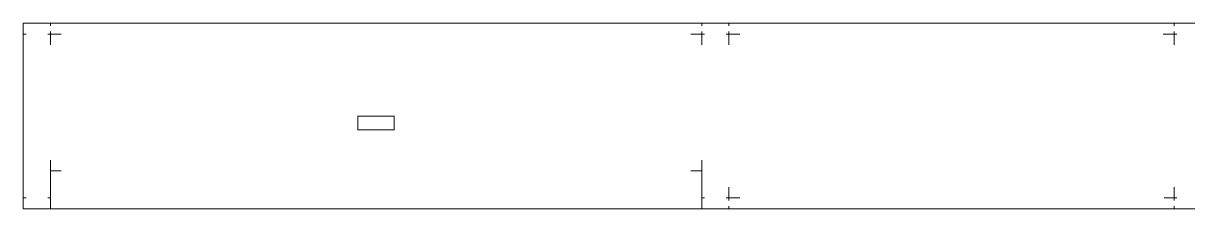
# Model space of a CAD drawing. Header units: millimetres. Extents: x -201 to 223, y -46 to -4.
# Drawn here: x -201.4 to 13.1, y -45.7 to -11.4 of the extents above; entities that cross this region are included whole.
import ezdxf

# ---------------------------------------------------------------- set-up
doc = ezdxf.new("R2010")
doc.units = ezdxf.units.MM
doc.header["$MEASUREMENT"] = 0
doc.layers.add('Layer 1', color=7, linetype='Continuous')

msp = doc.modelspace()

# ---------------------------------------------------------------- linework, layer by layer
at = {"layer": 'Layer 1', "color": 250, "lineweight": 20}
for points, knots in [([(-200.9166, -13.4361), (-200.9166, -13.4361), (-201.4166, -13.4361), (-201.4166, -13.4361), (-201.4166, -13.4361), (-201.4166, -13.4361), (-201.4166, -11.4361), (-201.4166, -11.4361), (-201.4166, -11.4361), (-201.4166, -11.4361), (-196.4166, -11.4361), (-196.4166, -11.4361), (-196.4166, -11.4361), (-196.4166, -11.4361), (-196.4166, -11.9361), (-196.4166, -11.9361)], [0, 0, 0, 0, 0.2, 0.2, 0.2, 0.2, 0.4, 0.4, 0.4, 0.4, 0.6, 0.6, 0.6, 0.6, 1, 1, 1, 1]), ([(-196.4166, -11.9361), (-196.4166, -11.9361), (-196.4166, -11.4361), (-196.4166, -11.4361), (-196.4166, -11.4361), (-196.4166, -11.4361), (-76.4166, -11.4361), (-76.4166, -11.4361), (-76.4166, -11.4361), (-76.4166, -11.4361), (-76.4166, -11.9361), (-76.4166, -11.9361)], [0, 0, 0, 0, 0.25, 0.25, 0.25, 0.25, 0.5, 0.5, 0.5, 0.5, 1, 1, 1, 1]), ([(-76.4166, -11.9361), (-76.4166, -11.9361), (-76.4166, -11.4361), (-76.4166, -11.4361), (-76.4166, -11.4361), (-76.4166, -11.4361), (-71.4166, -11.4361), (-71.4166, -11.4361), (-71.4166, -11.4361), (-71.4166, -11.4361), (-71.4166, -11.9361), (-71.4166, -11.9361)], [0, 0, 0, 0, 0.25, 0.25, 0.25, 0.25, 0.5, 0.5, 0.5, 0.5, 1, 1, 1, 1]), ([(-71.4166, -11.9361), (-71.4166, -11.9361), (-71.4166, -11.4361), (-71.4166, -11.4361), (-71.4166, -11.4361), (-71.4166, -11.4361), (10.5834, -11.4361), (10.5834, -11.4361), (10.5834, -11.4361), (10.5834, -11.4361), (10.5834, -11.9361), (10.5834, -11.9361)], [0, 0, 0, 0, 0.25, 0.25, 0.25, 0.25, 0.5, 0.5, 0.5, 0.5, 1, 1, 1, 1]), ([(10.5834, -11.9361), (10.5834, -11.9361), (10.5834, -11.4361), (10.5834, -11.4361), (10.5834, -11.4361), (10.5834, -11.4361), (15.5834, -11.4361), (15.5834, -11.4361), (15.5834, -11.4361), (15.5834, -11.4361), (15.5834, -11.9361), (15.5834, -11.9361)], [0, 0, 0, 0, 0.25, 0.25, 0.25, 0.25, 0.5, 0.5, 0.5, 0.5, 1, 1, 1, 1]), ([(-200.8775, -43.6861), (-200.8775, -43.6861), (-201.4166, -43.6861), (-201.4166, -43.6861), (-201.4166, -43.6861), (-201.4166, -43.6861), (-201.4166, -13.4361), (-201.4166, -13.4361), (-201.4166, -13.4361), (-201.4166, -13.4361), (-200.9166, -13.4361), (-200.9166, -13.4361)], [0, 0, 0, 0, 0.25, 0.25, 0.25, 0.25, 0.5, 0.5, 0.5, 0.5, 1, 1, 1, 1]), ([(-196.4166, -12.9361), (-196.4166, -12.9361), (-196.4166, -13.4361), (-196.4166, -13.4361), (-196.4166, -13.4361), (-196.4166, -13.4361), (-196.9166, -13.4361), (-196.9166, -13.4361)], [0, 0, 0, 0, 0.33333333, 0.33333333, 0.33333333, 0.33333333, 1, 1, 1, 1]), ([(-196.9166, -13.4361), (-196.9166, -13.4361), (-196.4166, -13.4361), (-196.4166, -13.4361), (-196.4166, -13.4361), (-196.4166, -13.4361), (-196.4166, -15.4361), (-196.4166, -15.4361)], [0, 0, 0, 0, 0.33333333, 0.33333333, 0.33333333, 0.33333333, 1, 1, 1, 1]), ([(-194.4166, -13.4361), (-194.4166, -13.4361), (-196.4166, -13.4361), (-196.4166, -13.4361), (-196.4166, -13.4361), (-196.4166, -13.4361), (-196.4166, -12.9361), (-196.4166, -12.9361)], [0, 0, 0, 0, 0.33333333, 0.33333333, 0.33333333, 0.33333333, 1, 1, 1, 1]), ([(-76.4166, -12.9361), (-76.4166, -12.9361), (-76.4166, -13.4361), (-76.4166, -13.4361), (-76.4166, -13.4361), (-76.4166, -13.4361), (-78.4166, -13.4361), (-78.4166, -13.4361)], [0, 0, 0, 0, 0.33333333, 0.33333333, 0.33333333, 0.33333333, 1, 1, 1, 1]), ([(-75.9166, -13.4361), (-75.9166, -13.4361), (-76.4166, -13.4361), (-76.4166, -13.4361), (-76.4166, -13.4361), (-76.4166, -13.4361), (-76.4166, -12.9361), (-76.4166, -12.9361)], [0, 0, 0, 0, 0.33333333, 0.33333333, 0.33333333, 0.33333333, 1, 1, 1, 1]), ([(-76.4166, -15.4361), (-76.4166, -15.4361), (-76.4166, -13.4361), (-76.4166, -13.4361), (-76.4166, -13.4361), (-76.4166, -13.4361), (-75.9166, -13.4361), (-75.9166, -13.4361)], [0, 0, 0, 0, 0.33333333, 0.33333333, 0.33333333, 0.33333333, 1, 1, 1, 1]), ([(-71.4166, -12.9361), (-71.4166, -12.9361), (-71.4166, -13.4361), (-71.4166, -13.4361), (-71.4166, -13.4361), (-71.4166, -13.4361), (-71.9166, -13.4361), (-71.9166, -13.4361)], [0, 0, 0, 0, 0.33333333, 0.33333333, 0.33333333, 0.33333333, 1, 1, 1, 1]), ([(-71.9166, -13.4361), (-71.9166, -13.4361), (-71.4166, -13.4361), (-71.4166, -13.4361), (-71.4166, -13.4361), (-71.4166, -13.4361), (-71.4166, -15.4361), (-71.4166, -15.4361)], [0, 0, 0, 0, 0.33333333, 0.33333333, 0.33333333, 0.33333333, 1, 1, 1, 1]), ([(-69.4166, -13.4361), (-69.4166, -13.4361), (-71.4166, -13.4361), (-71.4166, -13.4361), (-71.4166, -13.4361), (-71.4166, -13.4361), (-71.4166, -12.9361), (-71.4166, -12.9361)], [0, 0, 0, 0, 0.33333333, 0.33333333, 0.33333333, 0.33333333, 1, 1, 1, 1]), ([(10.5834, -12.9361), (10.5834, -12.9361), (10.5834, -13.4361), (10.5834, -13.4361), (10.5834, -13.4361), (10.5834, -13.4361), (8.5834, -13.4361), (8.5834, -13.4361)], [0, 0, 0, 0, 0.33333333, 0.33333333, 0.33333333, 0.33333333, 1, 1, 1, 1]), ([(11.0834, -13.4361), (11.0834, -13.4361), (10.5834, -13.4361), (10.5834, -13.4361), (10.5834, -13.4361), (10.5834, -13.4361), (10.5834, -12.9361), (10.5834, -12.9361)], [0, 0, 0, 0, 0.33333333, 0.33333333, 0.33333333, 0.33333333, 1, 1, 1, 1]), ([(10.5834, -15.4361), (10.5834, -15.4361), (10.5834, -13.4361), (10.5834, -13.4361), (10.5834, -13.4361), (10.5834, -13.4361), (11.0834, -13.4361), (11.0834, -13.4361)], [0, 0, 0, 0, 0.33333333, 0.33333333, 0.33333333, 0.33333333, 1, 1, 1, 1]), ([(-139.7665, -31.0894), (-139.7665, -31.0894), (-133.0665, -31.0894), (-133.0665, -31.0894), (-133.0665, -31.0894), (-133.0665, -31.0894), (-133.0665, -28.5894), (-133.0665, -28.5894), (-133.0665, -28.5894), (-133.0665, -28.5894), (-139.7665, -28.5894), (-139.7665, -28.5894), (-139.7665, -28.5894), (-139.7665, -28.5894), (-139.7665, -31.0894), (-139.7665, -31.0894), (-139.7665, -31.0894), (-139.7665, -31.0894), (-139.7665, -31.0894), (-139.7665, -31.0894)], [0, 0, 0, 0, 0.16666667, 0.16666667, 0.16666667, 0.16666667, 0.33333333, 0.33333333, 0.33333333, 0.33333333, 0.5, 0.5, 0.5, 0.5, 0.66666667, 0.66666667, 0.66666667, 0.66666667, 1, 1, 1, 1]), ([(-196.4166, -36.6861), (-196.4166, -36.6861), (-196.4166, -43.6861), (-196.4166, -43.6861), (-196.4166, -43.6861), (-196.4166, -43.6861), (-196.9166, -43.6861), (-196.9166, -43.6861)], [0, 0, 0, 0, 0.33333333, 0.33333333, 0.33333333, 0.33333333, 1, 1, 1, 1]), ([(-75.9166, -43.6861), (-75.9166, -43.6861), (-76.4166, -43.6861), (-76.4166, -43.6861), (-76.4166, -43.6861), (-76.4166, -43.6861), (-76.4166, -36.6861), (-76.4166, -36.6861)], [0, 0, 0, 0, 0.33333333, 0.33333333, 0.33333333, 0.33333333, 1, 1, 1, 1]), ([(-76.4166, -45.1861), (-76.4166, -45.1861), (-76.4166, -45.6861), (-76.4166, -45.6861), (-76.4166, -45.6861), (-76.4166, -45.6861), (-196.4166, -45.6861), (-196.4166, -45.6861), (-196.4166, -45.6861), (-196.4166, -45.6861), (-196.4166, -38.6861), (-196.4166, -38.6861), (-196.4166, -38.6861), (-196.4166, -38.6861), (-194.4166, -38.6861), (-194.4166, -38.6861)], [0, 0, 0, 0, 0.2, 0.2, 0.2, 0.2, 0.4, 0.4, 0.4, 0.4, 0.6, 0.6, 0.6, 0.6, 1, 1, 1, 1]), ([(-78.4166, -38.6861), (-78.4166, -38.6861), (-76.4166, -38.6861), (-76.4166, -38.6861), (-76.4166, -38.6861), (-76.4166, -38.6861), (-76.4166, -44.1861), (-76.4166, -44.1861)], [0, 0, 0, 0, 0.33333333, 0.33333333, 0.33333333, 0.33333333, 1, 1, 1, 1]), ([(-71.4166, -41.6861), (-71.4166, -41.6861), (-71.4166, -43.6861), (-71.4166, -43.6861), (-71.4166, -43.6861), (-71.4166, -43.6861), (-71.9166, -43.6861), (-71.9166, -43.6861)], [0, 0, 0, 0, 0.33333333, 0.33333333, 0.33333333, 0.33333333, 1, 1, 1, 1]), ([(11.0834, -43.6861), (11.0834, -43.6861), (10.5834, -43.6861), (10.5834, -43.6861), (10.5834, -43.6861), (10.5834, -43.6861), (10.5834, -41.6861), (10.5834, -41.6861)], [0, 0, 0, 0, 0.33333333, 0.33333333, 0.33333333, 0.33333333, 1, 1, 1, 1]), ([(-196.9166, -43.6861), (-196.9166, -43.6861), (-196.4166, -43.6861), (-196.4166, -43.6861), (-196.4166, -43.6861), (-196.4166, -43.6861), (-196.4166, -45.6861), (-196.4166, -45.6861), (-196.4166, -45.6861), (-196.4166, -45.6861), (-201.4166, -45.6861), (-201.4166, -45.6861), (-201.4166, -45.6861), (-201.4166, -45.6861), (-201.4166, -43.6861), (-201.4166, -43.6861), (-201.4166, -43.6861), (-201.4166, -43.6861), (-200.8775, -43.6861), (-200.8775, -43.6861)], [0, 0, 0, 0, 0.16666667, 0.16666667, 0.16666667, 0.16666667, 0.33333333, 0.33333333, 0.33333333, 0.33333333, 0.5, 0.5, 0.5, 0.5, 0.66666667, 0.66666667, 0.66666667, 0.66666667, 1, 1, 1, 1]), ([(-76.4166, -44.1861), (-76.4166, -44.1861), (-76.4166, -43.6861), (-76.4166, -43.6861), (-76.4166, -43.6861), (-76.4166, -43.6861), (-75.9166, -43.6861), (-75.9166, -43.6861)], [0, 0, 0, 0, 0.33333333, 0.33333333, 0.33333333, 0.33333333, 1, 1, 1, 1]), ([(-71.9166, -43.6861), (-71.9166, -43.6861), (-71.4166, -43.6861), (-71.4166, -43.6861), (-71.4166, -43.6861), (-71.4166, -43.6861), (-71.4166, -44.1861), (-71.4166, -44.1861)], [0, 0, 0, 0, 0.33333333, 0.33333333, 0.33333333, 0.33333333, 1, 1, 1, 1]), ([(-71.4166, -44.1861), (-71.4166, -44.1861), (-71.4166, -43.6861), (-71.4166, -43.6861), (-71.4166, -43.6861), (-71.4166, -43.6861), (-69.4166, -43.6861), (-69.4166, -43.6861)], [0, 0, 0, 0, 0.33333333, 0.33333333, 0.33333333, 0.33333333, 1, 1, 1, 1]), ([(8.757, -43.6861), (8.757, -43.6861), (10.5834, -43.6861), (10.5834, -43.6861), (10.5834, -43.6861), (10.5834, -43.6861), (10.5834, -44.1861), (10.5834, -44.1861)], [0, 0, 0, 0, 0.33333333, 0.33333333, 0.33333333, 0.33333333, 1, 1, 1, 1]), ([(10.5834, -44.1861), (10.5834, -44.1861), (10.5834, -43.6861), (10.5834, -43.6861), (10.5834, -43.6861), (10.5834, -43.6861), (11.0834, -43.6861), (11.0834, -43.6861)], [0, 0, 0, 0, 0.33333333, 0.33333333, 0.33333333, 0.33333333, 1, 1, 1, 1]), ([(-71.4166, -45.6861), (-71.4166, -45.6861), (-76.4166, -45.6861), (-76.4166, -45.6861), (-76.4166, -45.6861), (-76.4166, -45.6861), (-76.4166, -45.1861), (-76.4166, -45.1861)], [0, 0, 0, 0, 0.33333333, 0.33333333, 0.33333333, 0.33333333, 1, 1, 1, 1]), ([(10.5834, -45.1861), (10.5834, -45.1861), (10.5834, -45.6861), (10.5834, -45.6861), (10.5834, -45.6861), (10.5834, -45.6861), (-71.4166, -45.6861), (-71.4166, -45.6861)], [0, 0, 0, 0, 0.33333333, 0.33333333, 0.33333333, 0.33333333, 1, 1, 1, 1]), ([(15.5834, -45.1861), (15.5834, -45.1861), (15.5834, -45.6861), (15.5834, -45.6861), (15.5834, -45.6861), (15.5834, -45.6861), (10.5834, -45.6861), (10.5834, -45.6861), (10.5834, -45.6861), (10.5834, -45.6861), (10.5834, -45.1861), (10.5834, -45.1861)], [0, 0, 0, 0, 0.25, 0.25, 0.25, 0.25, 0.5, 0.5, 0.5, 0.5, 1, 1, 1, 1])]:
    msp.add_open_spline(points, degree=3, knots=knots, dxfattribs=at)
for points in [[(-196.4166, -11.4361), (-196.4166, -11.4361), (-196.4166, -11.9361), (-196.4166, -11.9361)], [(-76.4166, -11.4361), (-76.4166, -11.4361), (-76.4166, -11.9361), (-76.4166, -11.9361)], [(-71.4166, -11.4361), (-71.4166, -11.4361), (-71.4166, -11.9361), (-71.4166, -11.9361)], [(10.5834, -11.4361), (10.5834, -11.4361), (10.5834, -11.9361), (10.5834, -11.9361)], [(-201.4166, -13.4361), (-201.4166, -13.4361), (-200.9166, -13.4361), (-200.9166, -13.4361)], [(-196.9166, -13.4361), (-196.9166, -13.4361), (-196.4166, -13.4361), (-196.4166, -13.4361)], [(-196.4166, -12.9361), (-196.4166, -12.9361), (-196.4166, -13.4361), (-196.4166, -13.4361)], [(-196.4166, -13.4361), (-196.4166, -13.4361), (-194.4166, -13.4361), (-194.4166, -13.4361)], [(-196.4166, -15.4361), (-196.4166, -15.4361), (-196.4166, -13.4361), (-196.4166, -13.4361)], [(-78.4166, -13.4361), (-78.4166, -13.4361), (-76.4166, -13.4361), (-76.4166, -13.4361)], [(-76.4166, -12.9361), (-76.4166, -12.9361), (-76.4166, -13.4361), (-76.4166, -13.4361)], [(-76.4166, -13.4361), (-76.4166, -13.4361), (-75.9166, -13.4361), (-75.9166, -13.4361)], [(-76.4166, -15.4361), (-76.4166, -15.4361), (-76.4166, -13.4361), (-76.4166, -13.4361)], [(-71.9166, -13.4361), (-71.9166, -13.4361), (-71.4166, -13.4361), (-71.4166, -13.4361)], [(-71.4166, -12.9361), (-71.4166, -12.9361), (-71.4166, -13.4361), (-71.4166, -13.4361)], [(-71.4166, -13.4361), (-71.4166, -13.4361), (-69.4166, -13.4361), (-69.4166, -13.4361)], [(-71.4166, -15.4361), (-71.4166, -15.4361), (-71.4166, -13.4361), (-71.4166, -13.4361)], [(8.5834, -13.4361), (8.5834, -13.4361), (10.5834, -13.4361), (10.5834, -13.4361)], [(8.5834, -13.4361), (8.5834, -13.4361), (10.5834, -13.4361), (10.5834, -13.4361)], [(10.5834, -12.9361), (10.5834, -12.9361), (10.5834, -13.4361), (10.5834, -13.4361)], [(10.5834, -13.4361), (10.5834, -13.4361), (11.0834, -13.4361), (11.0834, -13.4361)], [(10.5834, -15.4361), (10.5834, -15.4361), (10.5834, -13.4361), (10.5834, -13.4361)], [(-196.4166, -38.6861), (-196.4166, -38.6861), (-196.4166, -36.6861), (-196.4166, -36.6861)], [(-76.4166, -38.6861), (-76.4166, -38.6861), (-76.4166, -36.6861), (-76.4166, -36.6861)], [(-196.4166, -38.6861), (-196.4166, -38.6861), (-194.4166, -38.6861), (-194.4166, -38.6861)], [(-78.4166, -38.6861), (-78.4166, -38.6861), (-76.4166, -38.6861), (-76.4166, -38.6861)], [(-71.4166, -43.6861), (-71.4166, -43.6861), (-71.4166, -41.6861), (-71.4166, -41.6861)], [(10.5834, -43.6861), (10.5834, -43.6861), (10.5834, -41.6861), (10.5834, -41.6861)], [(-201.3775, -43.6861), (-201.3775, -43.6861), (-200.8775, -43.6861), (-200.8775, -43.6861)], [(-196.9166, -43.6861), (-196.9166, -43.6861), (-196.4166, -43.6861), (-196.4166, -43.6861)], [(-196.9166, -43.6861), (-196.9166, -43.6861), (-196.4166, -43.6861), (-196.4166, -43.6861)], [(-76.4166, -43.6861), (-76.4166, -43.6861), (-76.4166, -44.1861), (-76.4166, -44.1861)], [(-76.4166, -43.6861), (-76.4166, -43.6861), (-75.9166, -43.6861), (-75.9166, -43.6861)], [(-76.4166, -44.1861), (-76.4166, -44.1861), (-76.4166, -45.1861), (-76.4166, -45.1861)], [(-71.9166, -43.6861), (-71.9166, -43.6861), (-71.4166, -43.6861), (-71.4166, -43.6861)], [(-71.4166, -43.6861), (-71.4166, -43.6861), (-69.4166, -43.6861), (-69.4166, -43.6861)], [(-71.4166, -43.6861), (-71.4166, -43.6861), (-71.4166, -44.1861), (-71.4166, -44.1861)], [(10.5834, -43.6861), (10.5834, -43.6861), (11.0834, -43.6861), (11.0834, -43.6861)], [(10.5834, -43.6861), (10.5834, -43.6861), (10.5834, -44.1861), (10.5834, -44.1861)], [(-76.4166, -45.1861), (-76.4166, -45.1861), (-76.4166, -45.6861), (-76.4166, -45.6861)], [(-71.4166, -45.1861), (-71.4166, -45.1861), (-71.4166, -45.6861), (-71.4166, -45.6861)], [(10.5834, -45.1861), (10.5834, -45.1861), (10.5834, -45.6861), (10.5834, -45.6861)]]:
    msp.add_open_spline(points, degree=3, dxfattribs=at)

doc.saveas('drawing.dxf')
